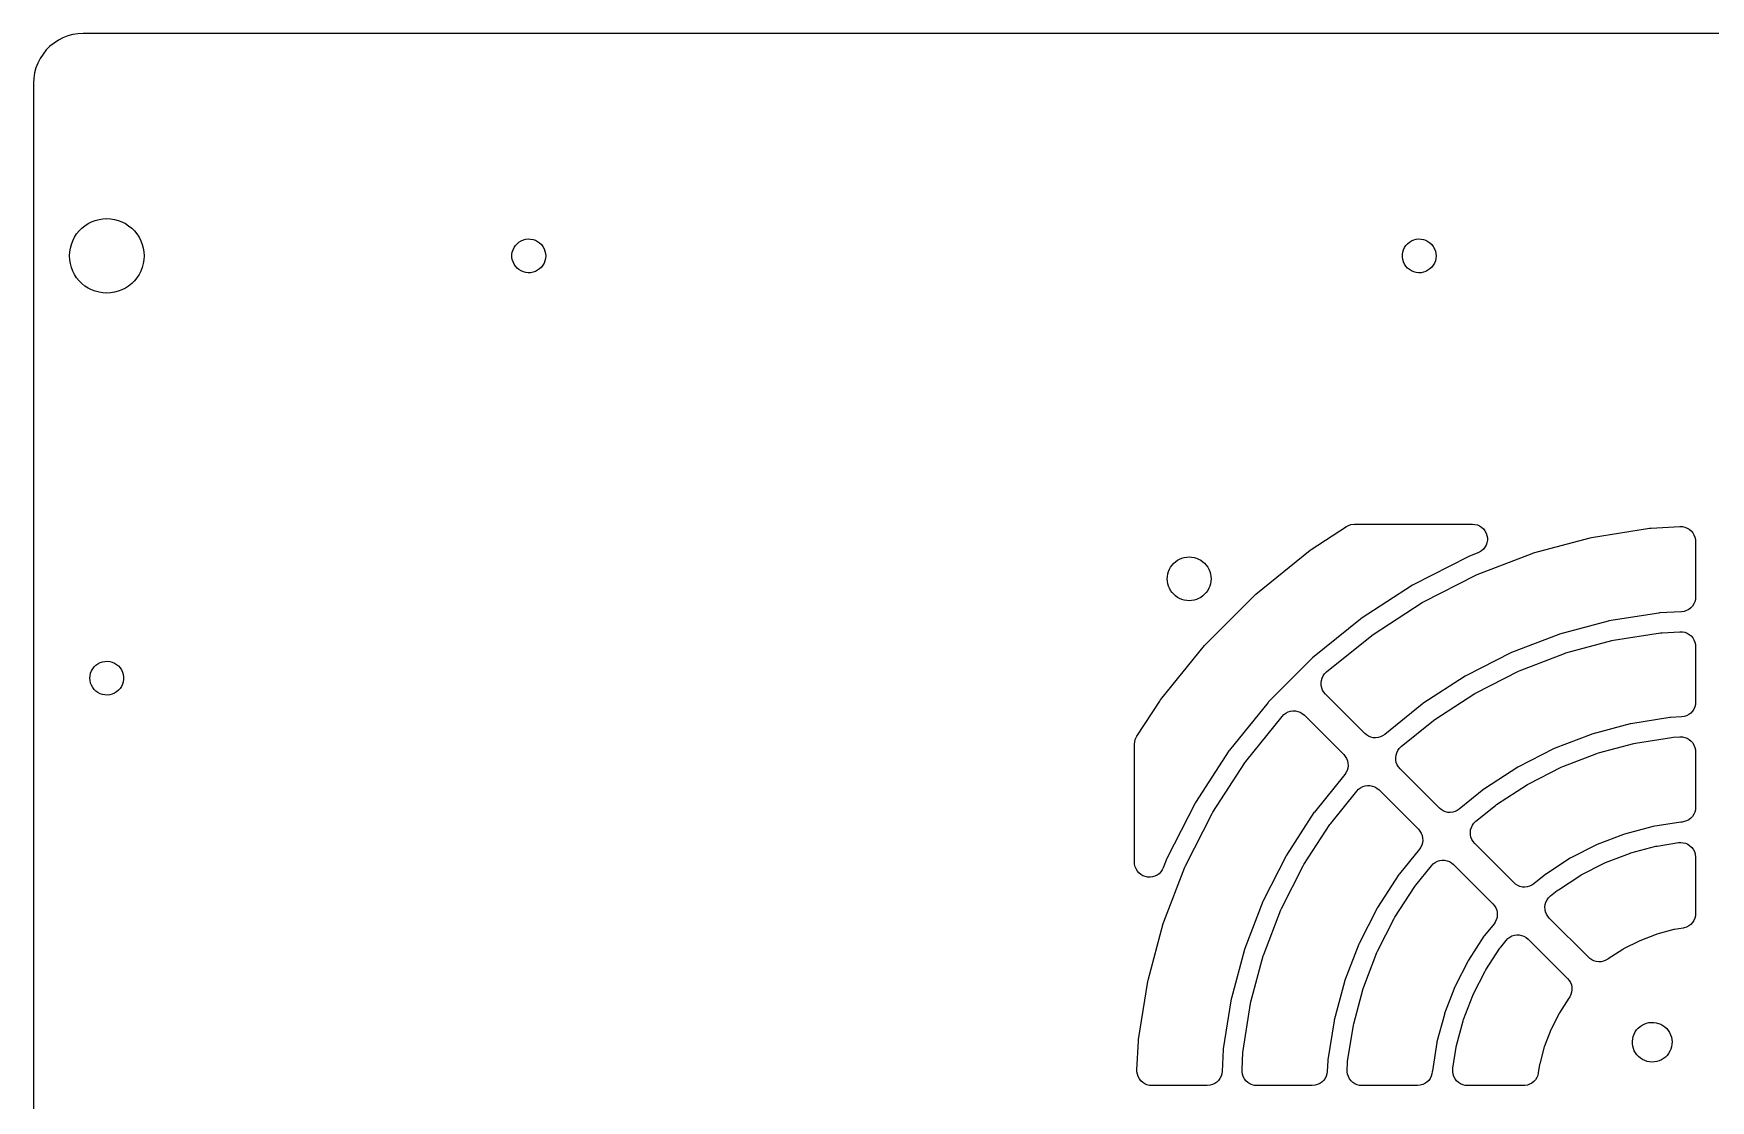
# Model space of a CAD drawing. Header units: metres. Extents: x -319 to 319, y -107 to 107.
# Drawn here: x -318.9 to -150, y 0 to 107.4 of the extents above; entities that cross this region are included whole.
import ezdxf

# ---------------------------------------------------------------- set-up
doc = ezdxf.new("R2010")
doc.units = ezdxf.units.M

msp = doc.modelspace()

# ---------------------------------------------------------------- linework, layer by layer
for p, q in [((-316.814, 106.42), (-317.221, 106.091)), ((-316.375, 106.705), (-316.814, 106.42)), ((-315.909, 106.943), (-316.375, 106.705)), ((-315.42, 107.13), (-315.909, 106.943)), ((-314.915, 107.266), (-315.42, 107.13)), ((-314.398, 107.348), (-314.915, 107.266)), ((-313.875, 107.375), (-314.398, 107.348)), ((313.875, 107.375), (-313.875, 107.375)), ((-318.205, 104.875), (-318.443, 104.409)), ((-317.92, 105.314), (-318.205, 104.875)), ((-317.591, 105.721), (-317.92, 105.314)), ((-317.221, 106.091), (-317.591, 105.721)), ((-318.766, 103.415), (-318.848, 102.898)), ((-318.63, 103.92), (-318.766, 103.415)), ((-318.443, 104.409), (-318.63, 103.92)), ((-318.848, 102.898), (-318.875, 102.375)), ((-318.875, 102.375), (-318.875, -102.375)), ((-314.009, 87.7868), (-313.704, 88.0338)), ((-313.704, 88.0338), (-313.375, 88.2476)), ((-313.375, 88.2476), (-313.025, 88.4258)), ((-313.025, 88.4258), (-312.659, 88.5665)), ((-312.659, 88.5665), (-312.28, 88.668)), ((-312.28, 88.668), (-311.892, 88.7294)), ((-311.892, 88.7294), (-311.5, 88.75)), ((-311.5, 88.75), (-311.108, 88.7294)), ((-311.108, 88.7294), (-310.72, 88.668)), ((-310.72, 88.668), (-310.341, 88.5665)), ((-310.341, 88.5665), (-309.975, 88.4258)), ((-309.975, 88.4258), (-309.625, 88.2476)), ((-309.625, 88.2476), (-309.296, 88.0338)), ((-309.296, 88.0338), (-308.991, 87.7868)), ((-315.168, 85.7797), (-315.066, 86.1588)), ((-315.066, 86.1588), (-314.926, 86.5253)), ((-314.926, 86.5253), (-314.748, 86.875)), ((-314.748, 86.875), (-314.534, 87.2042)), ((-314.534, 87.2042), (-314.287, 87.5092)), ((-314.287, 87.5092), (-314.009, 87.7868)), ((-308.991, 87.7868), (-308.713, 87.5092)), ((-308.713, 87.5092), (-308.466, 87.2042)), ((-308.466, 87.2042), (-308.252, 86.875)), ((-308.252, 86.875), (-308.074, 86.5253)), ((-308.074, 86.5253), (-307.934, 86.1588)), ((-307.934, 86.1588), (-307.832, 85.7797)), ((-270.346, 86.039), (-270.18, 86.2238)), ((-270.18, 86.2238), (-269.989, 86.3826)), ((-269.989, 86.3826), (-269.777, 86.5119)), ((-269.777, 86.5119), (-269.549, 86.6089)), ((-269.549, 86.6089), (-269.309, 86.6717)), ((-269.309, 86.6717), (-269.062, 86.6989)), ((-269.062, 86.6989), (-268.814, 86.6898)), ((-268.814, 86.6898), (-268.57, 86.6447)), ((-268.57, 86.6447), (-268.335, 86.5646)), ((-268.335, 86.5646), (-268.114, 86.4511)), ((-268.114, 86.4511), (-267.913, 86.3067)), ((-267.913, 86.3067), (-267.734, 86.1344)), ((-267.734, 86.1344), (-267.582, 85.938)), ((-180.679, 86.039), (-180.513, 86.2238)), ((-180.513, 86.2238), (-180.322, 86.3826)), ((-180.322, 86.3826), (-180.111, 86.5119)), ((-180.111, 86.5119), (-179.882, 86.6089)), ((-179.882, 86.6089), (-179.642, 86.6717)), ((-179.642, 86.6717), (-179.395, 86.6989)), ((-179.395, 86.6989), (-179.147, 86.6898)), ((-179.147, 86.6898), (-178.903, 86.6447)), ((-178.903, 86.6447), (-178.668, 86.5646)), ((-178.668, 86.5646), (-178.448, 86.4511)), ((-178.448, 86.4511), (-178.246, 86.3067)), ((-178.246, 86.3067), (-178.067, 86.1344)), ((-178.067, 86.1344), (-177.916, 85.938)), ((-315.25, 85), (-315.229, 85.392)), ((-315.229, 84.608), (-315.25, 85)), ((-315.229, 85.392), (-315.168, 85.7797)), ((-315.168, 84.2203), (-315.229, 84.608)), ((-307.832, 85.7797), (-307.771, 85.392)), ((-307.771, 84.608), (-307.832, 84.2203)), ((-307.771, 85.392), (-307.75, 85)), ((-307.75, 85), (-307.771, 84.608)), ((-270.695, 85.1241), (-270.659, 85.3696)), ((-270.695, 84.8759), (-270.695, 85.1241)), ((-270.659, 84.6304), (-270.695, 84.8759)), ((-270.659, 85.3696), (-270.588, 85.6073)), ((-270.588, 84.3927), (-270.659, 84.6304)), ((-270.588, 85.6073), (-270.482, 85.832)), ((-270.482, 85.832), (-270.346, 86.039)), ((-267.582, 85.938), (-267.461, 85.7216)), ((-267.461, 85.7216), (-267.372, 85.4898)), ((-267.372, 84.5102), (-267.461, 84.2784)), ((-267.372, 85.4898), (-267.318, 85.2475)), ((-267.318, 84.7525), (-267.372, 84.5102)), ((-267.318, 85.2475), (-267.3, 85)), ((-267.3, 85), (-267.318, 84.7525)), ((-181.029, 85.1241), (-180.993, 85.3696)), ((-181.029, 84.8759), (-181.029, 85.1241)), ((-180.993, 84.6304), (-181.029, 84.8759)), ((-180.993, 85.3696), (-180.921, 85.6073)), ((-180.921, 84.3927), (-180.993, 84.6304)), ((-180.921, 85.6073), (-180.816, 85.832)), ((-180.816, 85.832), (-180.679, 86.039)), ((-177.916, 85.938), (-177.794, 85.7216)), ((-177.794, 85.7216), (-177.705, 85.4898)), ((-177.705, 84.5102), (-177.794, 84.2784)), ((-177.705, 85.4898), (-177.651, 85.2475)), ((-177.651, 84.7525), (-177.705, 84.5102)), ((-177.651, 85.2475), (-177.633, 85)), ((-177.633, 85), (-177.651, 84.7525)), ((-315.066, 83.8412), (-315.168, 84.2203)), ((-314.926, 83.4747), (-315.066, 83.8412)), ((-314.748, 83.125), (-314.926, 83.4747)), ((-314.534, 82.7958), (-314.748, 83.125)), ((-314.287, 82.4908), (-314.534, 82.7958)), ((-308.466, 82.7958), (-308.713, 82.4908)), ((-308.252, 83.125), (-308.466, 82.7958)), ((-308.074, 83.4747), (-308.252, 83.125)), ((-307.934, 83.8412), (-308.074, 83.4747)), ((-307.832, 84.2203), (-307.934, 83.8412)), ((-270.482, 84.168), (-270.588, 84.3927)), ((-270.346, 83.961), (-270.482, 84.168)), ((-270.18, 83.7762), (-270.346, 83.961)), ((-269.989, 83.6174), (-270.18, 83.7762)), ((-269.777, 83.4881), (-269.989, 83.6174)), ((-269.549, 83.3911), (-269.777, 83.4881)), ((-269.309, 83.3283), (-269.549, 83.3911)), ((-269.062, 83.3011), (-269.309, 83.3283)), ((-268.814, 83.3102), (-269.062, 83.3011)), ((-268.57, 83.3553), (-268.814, 83.3102)), ((-268.335, 83.4354), (-268.57, 83.3553)), ((-268.114, 83.5489), (-268.335, 83.4354)), ((-267.913, 83.6933), (-268.114, 83.5489)), ((-267.734, 83.8656), (-267.913, 83.6933)), ((-267.582, 84.062), (-267.734, 83.8656)), ((-267.461, 84.2784), (-267.582, 84.062)), ((-180.816, 84.168), (-180.921, 84.3927)), ((-180.679, 83.961), (-180.816, 84.168)), ((-180.513, 83.7762), (-180.679, 83.961)), ((-180.322, 83.6174), (-180.513, 83.7762)), ((-180.111, 83.4881), (-180.322, 83.6174)), ((-179.882, 83.3911), (-180.111, 83.4881)), ((-179.642, 83.3283), (-179.882, 83.3911)), ((-179.395, 83.3011), (-179.642, 83.3283)), ((-179.147, 83.3102), (-179.395, 83.3011)), ((-178.903, 83.3553), (-179.147, 83.3102)), ((-178.668, 83.4354), (-178.903, 83.3553)), ((-178.448, 83.5489), (-178.668, 83.4354)), ((-178.246, 83.6933), (-178.448, 83.5489)), ((-178.067, 83.8656), (-178.246, 83.6933)), ((-177.916, 84.062), (-178.067, 83.8656)), ((-177.794, 84.2784), (-177.916, 84.062)), ((-314.009, 82.2132), (-314.287, 82.4908)), ((-313.704, 81.9662), (-314.009, 82.2132)), ((-313.375, 81.7524), (-313.704, 81.9662)), ((-313.025, 81.5742), (-313.375, 81.7524)), ((-312.659, 81.4335), (-313.025, 81.5742)), ((-312.28, 81.3319), (-312.659, 81.4335)), ((-311.892, 81.2705), (-312.28, 81.3319)), ((-311.5, 81.25), (-311.892, 81.2705)), ((-311.108, 81.2705), (-311.5, 81.25)), ((-310.72, 81.3319), (-311.108, 81.2705)), ((-310.341, 81.4335), (-310.72, 81.3319)), ((-309.975, 81.5742), (-310.341, 81.4335)), ((-309.625, 81.7524), (-309.975, 81.5742)), ((-309.296, 81.9662), (-309.625, 81.7524)), ((-308.991, 82.2132), (-309.296, 81.9662)), ((-308.713, 82.4908), (-308.991, 82.2132)), ((-190.197, 55.4605), (-186.659, 57.758)), ((-186.659, 57.758), (-186.441, 57.8753)), ((-186.441, 57.8753), (-186.207, 57.9551)), ((-186.207, 57.9551), (-185.843, 58)), ((-185.843, 58), (-173.962, 58)), ((-173.962, 58), (-173.715, 57.9795)), ((-173.715, 57.9795), (-173.475, 57.9187)), ((-173.475, 57.9187), (-173.248, 57.8192)), ((-173.248, 57.8192), (-173.041, 57.6837)), ((-173.041, 57.6837), (-172.859, 57.5159)), ((-172.859, 57.5159), (-172.706, 57.3204)), ((-161.964, 56.6633), (-156.132, 57.5871)), ((-156.132, 57.5871), (-155.975, 57.6035)), ((-155.975, 57.6035), (-153.079, 57.7553)), ((-153.079, 57.7553), (-152.831, 57.7478)), ((-152.831, 57.7478), (-152.588, 57.6996)), ((-152.588, 57.6996), (-152.356, 57.6121)), ((-152.356, 57.6121), (-152.142, 57.4877)), ((-152.142, 57.4877), (-151.951, 57.3297)), ((-172.706, 57.3204), (-172.588, 57.1025)), ((-172.588, 55.8975), (-172.706, 55.6796)), ((-172.588, 57.1025), (-172.508, 56.8682)), ((-172.508, 56.1318), (-172.588, 55.8975)), ((-172.508, 56.8682), (-172.467, 56.6239)), ((-172.467, 56.3761), (-172.508, 56.1318)), ((-172.467, 56.6239), (-172.467, 56.3761)), ((-167.821, 55.1024), (-162.118, 56.6307)), ((-162.118, 56.6307), (-161.964, 56.6633)), ((-151.951, 57.3297), (-151.789, 57.1424)), ((-151.789, 57.1424), (-151.66, 56.931)), ((-151.66, 56.931), (-151.567, 56.7012)), ((-151.567, 56.7012), (-151.514, 56.4593)), ((-151.514, 56.4593), (-151.5, 56.2574)), ((-151.5, 56.2574), (-151.5, 50.6782)), ((-204.223, 53.8738), (-204.058, 54.0581)), ((-204.058, 54.0581), (-203.874, 54.2227)), ((-203.874, 54.2227), (-203.672, 54.3657)), ((-203.672, 54.3657), (-203.456, 54.4852)), ((-203.456, 54.4852), (-203.228, 54.5798)), ((-203.228, 54.5798), (-202.99, 54.6482)), ((-202.99, 54.6482), (-202.747, 54.6896)), ((-202.747, 54.6896), (-202.5, 54.7035)), ((-202.5, 54.7035), (-202.253, 54.6896)), ((-202.253, 54.6896), (-202.01, 54.6482)), ((-202.01, 54.6482), (-201.772, 54.5798)), ((-201.772, 54.5798), (-201.544, 54.4852)), ((-201.544, 54.4852), (-201.328, 54.3657)), ((-201.328, 54.3657), (-201.126, 54.2227)), ((-201.126, 54.2227), (-200.942, 54.0581)), ((-200.942, 54.0581), (-200.777, 53.8738)), ((-195.774, 50.9548), (-190.324, 55.3682)), ((-190.324, 55.3682), (-190.197, 55.4605)), ((-174.405, 54.7187), (-179.923, 51.9072)), ((-174.334, 54.7507), (-174.405, 54.7187)), ((-173.425, 55.0996), (-174.334, 54.7507)), ((-173.483, 52.9377), (-167.971, 55.0539)), ((-173.248, 55.1808), (-173.425, 55.0996)), ((-173.041, 55.3163), (-173.248, 55.1808)), ((-172.859, 55.4841), (-173.041, 55.3163)), ((-172.706, 55.6796), (-172.859, 55.4841)), ((-167.971, 55.0539), (-167.821, 55.1024)), ((-204.703, 52.5), (-204.69, 52.7467)), ((-204.69, 52.2533), (-204.703, 52.5)), ((-204.69, 52.7467), (-204.648, 52.9903)), ((-204.648, 52.9903), (-204.58, 53.2278)), ((-204.58, 53.2278), (-204.485, 53.456)), ((-204.485, 53.456), (-204.366, 53.6723)), ((-204.366, 53.6723), (-204.223, 53.8738)), ((-200.777, 53.8738), (-200.634, 53.6723)), ((-200.634, 53.6723), (-200.515, 53.456)), ((-200.515, 53.456), (-200.42, 53.2278)), ((-200.42, 53.2278), (-200.352, 52.9903)), ((-200.352, 52.9903), (-200.31, 52.7467)), ((-200.31, 52.7467), (-200.297, 52.5)), ((-200.297, 52.5), (-200.31, 52.2533)), ((-178.888, 50.193), (-173.627, 52.8738)), ((-173.627, 52.8738), (-173.483, 52.9377)), ((-204.648, 52.0097), (-204.69, 52.2533)), ((-204.58, 51.7722), (-204.648, 52.0097)), ((-204.485, 51.5439), (-204.58, 51.7722)), ((-204.366, 51.3277), (-204.485, 51.5439)), ((-204.223, 51.1262), (-204.366, 51.3277)), ((-204.058, 50.9419), (-204.223, 51.1262)), ((-203.874, 50.7773), (-204.058, 50.9419)), ((-203.672, 50.6343), (-203.874, 50.7773)), ((-201.126, 50.7773), (-201.328, 50.6343)), ((-200.942, 50.9419), (-201.126, 50.7773)), ((-200.777, 51.1262), (-200.942, 50.9419)), ((-200.85, 45.8911), (-195.891, 50.8497)), ((-200.634, 51.3277), (-200.777, 51.1262)), ((-200.515, 51.5439), (-200.634, 51.3277)), ((-200.42, 51.7722), (-200.515, 51.5439)), ((-200.352, 52.0097), (-200.42, 51.7722)), ((-200.31, 52.2533), (-200.352, 52.0097)), ((-195.891, 50.8497), (-195.774, 50.9548)), ((-179.991, 51.868), (-185.185, 48.495)), ((-179.923, 51.9072), (-179.991, 51.868)), ((-151.5, 50.6782), (-151.52, 50.4313)), ((-203.456, 50.5147), (-203.672, 50.6343)), ((-203.228, 50.4202), (-203.456, 50.5147)), ((-202.99, 50.3518), (-203.228, 50.4202)), ((-202.747, 50.3104), (-202.99, 50.3518)), ((-202.5, 50.2965), (-202.747, 50.3104)), ((-202.253, 50.3104), (-202.5, 50.2965)), ((-202.01, 50.3518), (-202.253, 50.3104)), ((-201.772, 50.4202), (-202.01, 50.3518)), ((-201.544, 50.5147), (-201.772, 50.4202)), ((-201.328, 50.6343), (-201.544, 50.5147)), ((-183.977, 46.8984), (-179.024, 50.1145)), ((-179.024, 50.1145), (-178.888, 50.193)), ((-155.195, 49.0569), (-160.218, 48.2614)), ((-155.117, 49.0651), (-155.195, 49.0569)), ((-152.921, 49.1802), (-155.117, 49.0651)), ((-152.632, 49.2241), (-152.921, 49.1802)), ((-152.397, 49.3045), (-152.632, 49.2241)), ((-152.18, 49.4224), (-152.397, 49.3045)), ((-151.984, 49.5746), (-152.18, 49.4224)), ((-151.816, 49.7568), (-151.984, 49.5746)), ((-151.681, 49.9642), (-151.816, 49.7568)), ((-151.581, 50.1911), (-151.681, 49.9642)), ((-151.52, 50.4313), (-151.581, 50.1911)), ((-185.249, 48.4489), (-190.062, 44.5514)), ((-185.185, 48.495), (-185.249, 48.4489)), ((-160.295, 48.2451), (-165.207, 46.929)), ((-160.218, 48.2614), (-160.295, 48.2451)), ((-205.368, 40.3243), (-200.955, 45.7745)), ((-200.955, 45.7745), (-200.85, 45.8911)), ((-188.656, 43.12), (-184.104, 46.8061)), ((-184.104, 46.8061), (-183.977, 46.8984)), ((-165.282, 46.9047), (-170.029, 45.0823)), ((-165.207, 46.929), (-165.282, 46.9047)), ((-164.551, 45.037), (-159.917, 46.2786)), ((-159.917, 46.2786), (-159.764, 46.3113)), ((-159.764, 46.3113), (-155.025, 47.0618)), ((-155.025, 47.0618), (-154.869, 47.0782)), ((-154.869, 47.0782), (-153.079, 47.172)), ((-153.079, 47.172), (-152.831, 47.1645)), ((-152.831, 47.1645), (-152.588, 47.1163)), ((-152.588, 47.1163), (-152.356, 47.0288)), ((-152.356, 47.0288), (-152.142, 46.9044)), ((-152.142, 46.9044), (-151.951, 46.7463)), ((-151.951, 46.7463), (-151.789, 46.5591)), ((-151.789, 46.5591), (-151.66, 46.3477)), ((-151.66, 46.3477), (-151.567, 46.1179)), ((-151.567, 46.1179), (-151.514, 45.876)), ((-151.514, 45.876), (-151.5, 45.6741)), ((-151.5, 45.6741), (-151.5, 40.0948)), ((-312.587, 43.8067), (-312.386, 43.9511)), ((-312.386, 43.9511), (-312.165, 44.0646)), ((-312.165, 44.0646), (-311.93, 44.1447)), ((-311.93, 44.1447), (-311.686, 44.1898)), ((-311.686, 44.1898), (-311.438, 44.1989)), ((-311.438, 44.1989), (-311.191, 44.1717)), ((-311.191, 44.1717), (-310.951, 44.1089)), ((-310.951, 44.1089), (-310.723, 44.0119)), ((-310.723, 44.0119), (-310.511, 43.8826)), ((-190.12, 44.4989), (-194.499, 40.1199)), ((-190.062, 44.5514), (-190.12, 44.4989)), ((-170.101, 45.0504), (-174.632, 42.7418)), ((-170.029, 45.0823), (-170.101, 45.0504)), ((-169.179, 43.2693), (-164.7, 44.9885)), ((-164.7, 44.9885), (-164.551, 45.037)), ((-313.2, 42.5), (-313.182, 42.7475)), ((-313.182, 42.2525), (-313.2, 42.5)), ((-313.182, 42.7475), (-313.128, 42.9898)), ((-313.128, 42.0102), (-313.182, 42.2525)), ((-313.128, 42.9898), (-313.039, 43.2216)), ((-313.039, 43.2216), (-312.918, 43.438)), ((-312.918, 43.438), (-312.766, 43.6344)), ((-312.766, 43.6344), (-312.587, 43.8067)), ((-310.511, 43.8826), (-310.32, 43.7238)), ((-310.32, 43.7238), (-310.154, 43.539)), ((-310.154, 43.539), (-310.018, 43.332)), ((-310.018, 43.332), (-309.912, 43.1073)), ((-309.912, 43.1073), (-309.841, 42.8696)), ((-309.841, 42.8696), (-309.805, 42.6241)), ((-309.805, 42.3759), (-309.841, 42.1304)), ((-309.805, 42.6241), (-309.805, 42.3759)), ((-189.21, 42.0162), (-189.18, 42.2621)), ((-189.18, 42.2621), (-189.109, 42.4995)), ((-189.109, 42.4995), (-189, 42.7221)), ((-189, 42.7221), (-188.856, 42.9237)), ((-188.856, 42.9237), (-188.656, 43.12)), ((-174.7, 42.7025), (-178.964, 39.9329)), ((-174.632, 42.7418), (-174.7, 42.7025)), ((-173.597, 41.0276), (-169.322, 43.2054)), ((-169.322, 43.2054), (-169.179, 43.2693)), ((-313.039, 41.7784), (-313.128, 42.0102)), ((-312.918, 41.562), (-313.039, 41.7784)), ((-312.766, 41.3656), (-312.918, 41.562)), ((-312.587, 41.1933), (-312.766, 41.3656)), ((-312.386, 41.0489), (-312.587, 41.1933)), ((-312.165, 40.9354), (-312.386, 41.0489)), ((-311.93, 40.8553), (-312.165, 40.9354)), ((-311.686, 40.8102), (-311.93, 40.8553)), ((-311.438, 40.8011), (-311.686, 40.8102)), ((-311.191, 40.8283), (-311.438, 40.8011)), ((-310.951, 40.8911), (-311.191, 40.8283)), ((-310.723, 40.9881), (-310.951, 40.8911)), ((-310.511, 41.1174), (-310.723, 40.9881)), ((-310.32, 41.2762), (-310.511, 41.1174)), ((-310.154, 41.461), (-310.32, 41.2762)), ((-310.018, 41.668), (-310.154, 41.461)), ((-309.912, 41.8927), (-310.018, 41.668)), ((-309.841, 42.1304), (-309.912, 41.8927)), ((-189.2, 41.7687), (-189.21, 42.0162)), ((-189.149, 41.5262), (-189.2, 41.7687)), ((-189.059, 41.2955), (-189.149, 41.5262)), ((-188.932, 41.0826), (-189.059, 41.2955)), ((-188.772, 40.8936), (-188.932, 41.0826)), ((-184.811, 36.9322), (-188.772, 40.8936)), ((-177.756, 38.3363), (-173.732, 40.9491)), ((-173.732, 40.9491), (-173.597, 41.0276)), ((-207.758, 36.6595), (-205.461, 40.1973)), ((-205.461, 40.1973), (-205.368, 40.3243)), ((-194.551, 40.0616), (-198.449, 35.2486)), ((-194.499, 40.1199), (-194.551, 40.0616)), ((-192.949, 38.8346), (-192.75, 38.983)), ((-192.75, 38.983), (-192.53, 39.0966)), ((-192.53, 39.0966), (-192.294, 39.1726)), ((-192.294, 39.1726), (-192.049, 39.2086)), ((-192.049, 39.2086), (-191.802, 39.2038)), ((-191.802, 39.2038), (-191.558, 39.1584)), ((-191.558, 39.1584), (-191.325, 39.0734)), ((-191.325, 39.0734), (-191.11, 38.9513)), ((-191.11, 38.9513), (-190.894, 38.7723)), ((-179.028, 39.8868), (-182.806, 36.8271)), ((-178.964, 39.9329), (-179.028, 39.8868)), ((-151.984, 38.9912), (-152.18, 38.8391)), ((-151.816, 39.1735), (-151.984, 38.9912)), ((-151.681, 39.3809), (-151.816, 39.1735)), ((-151.581, 39.6078), (-151.681, 39.3809)), ((-151.52, 39.8479), (-151.581, 39.6078)), ((-151.5, 40.0948), (-151.52, 39.8479)), ((-196.806, 34.1036), (-193.12, 38.6556)), ((-193.12, 38.6556), (-192.949, 38.8346)), ((-190.894, 38.7723), (-186.932, 34.8109)), ((-181.141, 35.6055), (-177.883, 38.244)), ((-177.883, 38.244), (-177.756, 38.3363)), ((-158.095, 37.893), (-161.936, 36.8637)), ((-158.018, 37.9094), (-158.095, 37.893)), ((-154.089, 38.5316), (-158.018, 37.9094)), ((-154.011, 38.5398), (-154.089, 38.5316)), ((-152.921, 38.5969), (-154.011, 38.5398)), ((-152.632, 38.6407), (-152.921, 38.5969)), ((-152.397, 38.7212), (-152.632, 38.6407)), ((-152.18, 38.8391), (-152.397, 38.7212)), ((-208, 35.8425), (-207.98, 36.0894)), ((-208, 23.9621), (-208, 35.8425)), ((-207.98, 36.0894), (-207.919, 36.3296)), ((-207.919, 36.3296), (-207.758, 36.6595)), ((-184.649, 36.7916), (-184.811, 36.9322)), ((-184.439, 36.6601), (-184.649, 36.7916)), ((-184.21, 36.565), (-184.439, 36.6601)), ((-183.969, 36.5089), (-184.21, 36.565)), ((-183.721, 36.4931), (-183.969, 36.5089)), ((-183.475, 36.5184), (-183.721, 36.4931)), ((-183.236, 36.5838), (-183.475, 36.5184)), ((-183.011, 36.6877), (-183.236, 36.5838)), ((-182.806, 36.8271), (-183.011, 36.6877)), ((-181.342, 35.4093), (-181.141, 35.6055)), ((-162.011, 36.8393), (-165.724, 35.414)), ((-161.936, 36.8637), (-162.011, 36.8393)), ((-161.28, 34.9717), (-157.717, 35.9265)), ((-157.717, 35.9265), (-157.563, 35.9592)), ((-157.563, 35.9592), (-153.919, 36.5364)), ((-153.919, 36.5364), (-153.763, 36.5528)), ((-153.763, 36.5528), (-153.078, 36.5887)), ((-153.078, 36.5887), (-152.831, 36.5811)), ((-152.831, 36.5811), (-152.588, 36.533)), ((-152.588, 36.533), (-152.356, 36.4455)), ((-152.356, 36.4455), (-152.142, 36.321)), ((-152.142, 36.321), (-151.951, 36.163)), ((-151.951, 36.163), (-151.789, 35.9757)), ((-151.789, 35.9757), (-151.66, 35.7643)), ((-151.66, 35.7643), (-151.567, 35.5345)), ((-151.567, 35.5345), (-151.514, 35.2926)), ((-198.495, 35.1852), (-201.868, 29.9912)), ((-200.114, 29.0243), (-196.898, 33.9766)), ((-198.449, 35.2486), (-198.495, 35.1852)), ((-196.898, 33.9766), (-196.806, 34.1036)), ((-186.932, 34.8109), (-186.772, 34.6219)), ((-186.772, 34.6219), (-186.645, 34.409)), ((-186.645, 34.409), (-186.555, 34.1783)), ((-186.555, 34.1783), (-186.504, 33.9358)), ((-186.504, 33.9358), (-186.494, 33.6883)), ((-181.696, 34.5018), (-181.665, 34.7476)), ((-181.686, 34.2543), (-181.696, 34.5018)), ((-181.635, 34.0118), (-181.686, 34.2543)), ((-181.665, 34.7476), (-181.595, 34.9851)), ((-181.545, 33.781), (-181.635, 34.0118)), ((-181.595, 34.9851), (-181.486, 35.2076)), ((-181.418, 33.5682), (-181.545, 33.781)), ((-181.486, 35.2076), (-181.342, 35.4093)), ((-165.796, 35.382), (-169.34, 33.5763)), ((-165.724, 35.414), (-165.796, 35.382)), ((-164.874, 33.601), (-161.43, 34.9232)), ((-161.43, 34.9232), (-161.28, 34.9717)), ((-151.514, 35.2926), (-151.5, 35.0907)), ((-151.5, 35.0907), (-151.5, 29.5115)), ((-186.827, 32.8063), (-189.887, 29.0279)), ((-186.704, 32.9824), (-186.827, 32.8063)), ((-186.595, 33.205), (-186.704, 32.9824)), ((-186.525, 33.4424), (-186.595, 33.205)), ((-186.494, 33.6883), (-186.525, 33.4424)), ((-181.258, 33.3792), (-181.418, 33.5682)), ((-177.296, 29.4178), (-181.258, 33.3792)), ((-169.408, 33.5371), (-172.744, 31.3708)), ((-169.34, 33.5763), (-169.408, 33.5371)), ((-168.305, 31.8621), (-165.018, 33.5371)), ((-165.018, 33.5371), (-164.874, 33.601)), ((-188.244, 27.8829), (-185.606, 31.1411)), ((-185.606, 31.1411), (-185.434, 31.3201)), ((-185.434, 31.3201), (-185.236, 31.4685)), ((-185.236, 31.4685), (-185.016, 31.5822)), ((-185.016, 31.5822), (-184.78, 31.6581)), ((-184.78, 31.6581), (-184.535, 31.6942)), ((-184.535, 31.6942), (-184.287, 31.6894)), ((-184.287, 31.6894), (-184.044, 31.6439)), ((-184.044, 31.6439), (-183.811, 31.559)), ((-183.811, 31.559), (-183.595, 31.4369)), ((-183.595, 31.4369), (-183.379, 31.2578)), ((-183.379, 31.2578), (-179.418, 27.2964)), ((-172.807, 31.3246), (-175.292, 29.3127)), ((-172.744, 31.3708), (-172.807, 31.3246)), ((-171.535, 29.7742), (-168.441, 31.7836)), ((-168.441, 31.7836), (-168.305, 31.8621)), ((-201.907, 29.9233), (-204.719, 24.4054)), ((-202.874, 23.6268), (-200.193, 28.8883)), ((-201.868, 29.9912), (-201.907, 29.9233)), ((-200.193, 28.8883), (-200.114, 29.0243)), ((-189.933, 28.9644), (-192.703, 24.6995)), ((-189.887, 29.0279), (-189.933, 28.9644)), ((-177.134, 29.2772), (-177.296, 29.4178)), ((-176.924, 29.1457), (-177.134, 29.2772)), ((-176.695, 29.0506), (-176.924, 29.1457)), ((-176.454, 28.9944), (-176.695, 29.0506)), ((-176.207, 28.9787), (-176.454, 28.9944)), ((-175.96, 29.0039), (-176.207, 28.9787)), ((-175.721, 29.0694), (-175.96, 29.0039)), ((-175.497, 29.1732), (-175.721, 29.0694)), ((-175.292, 29.3127), (-175.497, 29.1732)), ((-173.627, 28.0911), (-171.662, 29.6819)), ((-171.662, 29.6819), (-171.535, 29.7742)), ((-151.681, 28.7976), (-151.816, 28.5902)), ((-151.581, 29.0244), (-151.681, 28.7976)), ((-151.52, 29.2646), (-151.581, 29.0244)), ((-151.5, 29.5115), (-151.52, 29.2646)), ((-190.949, 23.7325), (-188.336, 27.7558)), ((-188.336, 27.7558), (-188.244, 27.8829)), ((-179.418, 27.2964), (-179.258, 27.1074)), ((-179.258, 27.1074), (-179.131, 26.8946)), ((-174.181, 26.9873), (-174.151, 27.2332)), ((-174.151, 27.2332), (-174.08, 27.4706)), ((-174.08, 27.4706), (-173.971, 27.6932)), ((-173.971, 27.6932), (-173.827, 27.8948)), ((-173.827, 27.8948), (-173.627, 28.0911)), ((-155.894, 27.5409), (-158.666, 26.7983)), ((-155.817, 27.5573), (-155.894, 27.5409)), ((-152.983, 28.0062), (-155.817, 27.5573)), ((-152.866, 28.0185), (-152.983, 28.0062)), ((-152.632, 28.0574), (-152.866, 28.0219)), ((-152.866, 28.0219), (-152.866, 28.0185)), ((-152.397, 28.1378), (-152.632, 28.0574)), ((-152.18, 28.2557), (-152.397, 28.1378)), ((-151.984, 28.4079), (-152.18, 28.2557)), ((-151.816, 28.5902), (-151.984, 28.4079)), ((-179.19, 25.468), (-179.313, 25.2918)), ((-179.081, 25.6905), (-179.19, 25.468)), ((-179.131, 26.8946), (-179.041, 26.6638)), ((-179.01, 25.928), (-179.081, 25.6905)), ((-179.041, 26.6638), (-178.99, 26.4213)), ((-178.98, 26.1738), (-179.01, 25.928)), ((-178.99, 26.4213), (-178.98, 26.1738)), ((-174.171, 26.7398), (-174.181, 26.9873)), ((-174.12, 26.4973), (-174.171, 26.7398)), ((-174.03, 26.2666), (-174.12, 26.4973)), ((-173.904, 26.0537), (-174.03, 26.2666)), ((-173.743, 25.8647), (-173.904, 26.0537)), ((-169.782, 21.9033), (-173.743, 25.8647)), ((-161.491, 25.7137), (-164.048, 24.4109)), ((-161.42, 25.7456), (-161.491, 25.7137)), ((-158.741, 26.774), (-161.42, 25.7456)), ((-158.666, 26.7983), (-158.741, 26.774)), ((-158.01, 24.9063), (-155.516, 25.5745)), ((-155.516, 25.5745), (-155.363, 25.6071)), ((-155.363, 25.6071), (-153.235, 25.9442)), ((-153.235, 25.9442), (-152.988, 25.9626)), ((-152.988, 25.9626), (-152.741, 25.9401)), ((-152.741, 25.9401), (-152.501, 25.8773)), ((-152.501, 25.8773), (-152.275, 25.7759)), ((-152.275, 25.7759), (-152.069, 25.6387)), ((-152.069, 25.6387), (-151.888, 25.4694)), ((-151.888, 25.4694), (-151.738, 25.2727)), ((-207.987, 23.7684), (-208, 23.9621)), ((-207.935, 23.5262), (-207.987, 23.7684)), ((-204.751, 24.3336), (-205.1, 23.4246)), ((-204.719, 24.4054), (-204.751, 24.3336)), ((-192.742, 24.6316), (-195.05, 20.1008)), ((-192.703, 24.6995), (-192.742, 24.6316)), ((-191.028, 23.5965), (-190.949, 23.7325)), ((-179.313, 25.2918), (-181.325, 22.8073)), ((-178.091, 23.6267), (-177.92, 23.8057)), ((-177.92, 23.8057), (-177.721, 23.9541)), ((-177.721, 23.9541), (-177.501, 24.0677)), ((-177.501, 24.0677), (-177.265, 24.1437)), ((-177.265, 24.1437), (-177.02, 24.1797)), ((-177.02, 24.1797), (-176.773, 24.1749)), ((-176.773, 24.1749), (-176.529, 24.1295)), ((-176.529, 24.1295), (-176.296, 24.0445)), ((-176.296, 24.0445), (-176.081, 23.9224)), ((-176.081, 23.9224), (-175.865, 23.7434)), ((-175.865, 23.7434), (-171.903, 19.782)), ((-164.116, 24.3717), (-166.523, 22.8087)), ((-164.048, 24.4109), (-164.116, 24.3717)), ((-163.013, 22.6967), (-160.713, 23.8688)), ((-160.713, 23.8688), (-160.57, 23.9326)), ((-160.57, 23.9326), (-158.159, 24.8578)), ((-158.159, 24.8578), (-158.01, 24.9063)), ((-151.738, 25.2727), (-151.621, 25.0538)), ((-151.621, 25.0538), (-151.543, 24.8189)), ((-151.543, 24.8189), (-151.5, 24.4627)), ((-151.5, 24.4627), (-151.5, 18.8217)), ((-207.844, 23.2959), (-207.935, 23.5262)), ((-207.716, 23.0838), (-207.844, 23.2959)), ((-207.555, 22.8956), (-207.716, 23.0838)), ((-207.365, 22.7366), (-207.555, 22.8956)), ((-207.151, 22.6109), (-207.365, 22.7366)), ((-206.92, 22.5221), (-207.151, 22.6109)), ((-206.677, 22.4726), (-206.92, 22.5221)), ((-206.43, 22.4638), (-206.677, 22.4726)), ((-206.184, 22.4958), (-206.43, 22.4638)), ((-205.947, 22.5677), (-206.184, 22.4958)), ((-205.725, 22.6778), (-205.947, 22.5677)), ((-205.524, 22.8228), (-205.725, 22.6778)), ((-205.35, 22.999), (-205.524, 22.8228)), ((-205.207, 23.2014), (-205.35, 22.999)), ((-205.1, 23.4246), (-205.207, 23.2014)), ((-205.054, 17.9705), (-202.938, 23.4834)), ((-202.938, 23.4834), (-202.874, 23.6268)), ((-193.205, 19.3223), (-191.028, 23.5965)), ((-181.371, 22.7437), (-183.537, 19.408)), ((-181.325, 22.8073), (-181.371, 22.7437)), ((-179.682, 21.6622), (-178.091, 23.6267)), ((-166.586, 22.7626), (-167.777, 21.7982)), ((-166.523, 22.8087), (-166.586, 22.7626)), ((-165.314, 21.2121), (-163.149, 22.6181)), ((-163.149, 22.6181), (-163.013, 22.6967)), ((-181.784, 18.4409), (-179.774, 21.5352)), ((-179.774, 21.5352), (-179.682, 21.6622)), ((-169.62, 21.7627), (-169.782, 21.9033)), ((-169.41, 21.6312), (-169.62, 21.7627)), ((-169.181, 21.5361), (-169.41, 21.6312)), ((-168.94, 21.4799), (-169.181, 21.5361)), ((-168.692, 21.4642), (-168.94, 21.4799)), ((-168.446, 21.4894), (-168.692, 21.4642)), ((-168.207, 21.5549), (-168.446, 21.4894)), ((-167.982, 21.6588), (-168.207, 21.5549)), ((-167.777, 21.7982), (-167.982, 21.6588)), ((-166.457, 20.1787), (-166.313, 20.3803)), ((-166.313, 20.3803), (-166.112, 20.5766)), ((-166.112, 20.5766), (-165.441, 21.1198)), ((-165.441, 21.1198), (-165.314, 21.2121)), ((-195.082, 20.029), (-196.905, 15.2816)), ((-195.05, 20.1008), (-195.082, 20.029)), ((-194.989, 14.7001), (-193.269, 19.1789)), ((-193.269, 19.1789), (-193.205, 19.3223)), ((-183.576, 19.34), (-185.382, 15.796)), ((-183.537, 19.408), (-183.576, 19.34)), ((-171.903, 19.782), (-171.743, 19.5929)), ((-171.743, 19.5929), (-171.616, 19.3801)), ((-171.616, 19.3801), (-171.526, 19.1493)), ((-171.526, 19.1493), (-171.475, 18.9068)), ((-171.465, 18.6593), (-171.496, 18.4135)), ((-171.475, 18.9068), (-171.465, 18.6593)), ((-166.667, 19.4729), (-166.636, 19.7187)), ((-166.657, 19.2254), (-166.667, 19.4729)), ((-166.606, 18.9829), (-166.657, 19.2254)), ((-166.636, 19.7187), (-166.566, 19.9561)), ((-166.516, 18.7521), (-166.606, 18.9829)), ((-166.566, 19.9561), (-166.457, 20.1787)), ((-166.389, 18.5393), (-166.516, 18.7521)), ((-151.5, 18.8217), (-151.52, 18.5748)), ((-206.631, 12.1176), (-205.102, 17.8212)), ((-205.102, 17.8212), (-205.054, 17.9705)), ((-183.537, 15.0176), (-181.862, 18.305)), ((-181.862, 18.305), (-181.784, 18.4409)), ((-171.798, 17.7773), (-172.763, 16.5865)), ((-171.675, 17.9535), (-171.798, 17.7773)), ((-171.567, 18.1761), (-171.675, 17.9535)), ((-171.496, 18.4135), (-171.567, 18.1761)), ((-166.229, 18.3502), (-166.389, 18.5393)), ((-162.264, 14.3854), (-166.229, 18.3502)), ((-153.694, 17.1889), (-155.395, 16.733)), ((-153.617, 17.2052), (-153.694, 17.1889)), ((-152.765, 17.3401), (-153.617, 17.2052)), ((-152.632, 17.3676), (-152.765, 17.3401)), ((-152.397, 17.448), (-152.632, 17.3676)), ((-152.18, 17.5659), (-152.397, 17.448)), ((-151.984, 17.7181), (-152.18, 17.5659)), ((-151.816, 17.9003), (-151.984, 17.7181)), ((-151.681, 18.1077), (-151.816, 17.9003)), ((-151.581, 18.3346), (-151.681, 18.1077)), ((-151.52, 18.5748), (-151.581, 18.3346)), ((-196.929, 15.2067), (-198.245, 10.2951)), ((-196.905, 15.2816), (-196.929, 15.2067)), ((-185.414, 15.7243), (-186.839, 12.0112)), ((-185.382, 15.796), (-185.414, 15.7243)), ((-172.809, 16.523), (-174.372, 14.1162)), ((-172.763, 16.5865), (-172.809, 16.523)), ((-172.618, 13.1493), (-171.212, 15.3145)), ((-171.212, 15.3145), (-171.12, 15.4415)), ((-171.12, 15.4415), (-170.577, 16.1122)), ((-170.577, 16.1122), (-170.405, 16.2912)), ((-170.405, 16.2912), (-170.207, 16.4396)), ((-170.207, 16.4396), (-169.987, 16.5533)), ((-169.987, 16.5533), (-169.751, 16.6292)), ((-169.751, 16.6292), (-169.506, 16.6653)), ((-169.506, 16.6653), (-169.258, 16.6605)), ((-169.258, 16.6605), (-169.015, 16.615)), ((-169.015, 16.615), (-168.782, 16.53)), ((-168.782, 16.53), (-168.566, 16.4079)), ((-168.566, 16.4079), (-168.35, 16.2289)), ((-168.35, 16.2289), (-164.385, 12.264)), ((-158.825, 15.2061), (-160.302, 14.2466)), ((-158.757, 15.2455), (-158.825, 15.2061)), ((-157.187, 16.0453), (-158.757, 15.2455)), ((-157.115, 16.0773), (-157.187, 16.0453)), ((-155.47, 16.7086), (-157.115, 16.0773)), ((-155.395, 16.733), (-155.47, 16.7086)), ((-196.279, 9.91716), (-195.037, 14.5508)), ((-195.037, 14.5508), (-194.989, 14.7001)), ((-184.923, 11.4297), (-183.601, 14.8742)), ((-183.601, 14.8742), (-183.537, 15.0176)), ((-174.411, 14.0483), (-175.714, 11.4915)), ((-174.372, 14.1162), (-174.411, 14.0483)), ((-162.163, 14.2935), (-162.264, 14.3854)), ((-161.961, 14.1512), (-162.163, 14.2935)), ((-161.737, 14.0442), (-161.961, 14.1512)), ((-161.499, 13.9755), (-161.737, 14.0442)), ((-161.253, 13.9468), (-161.499, 13.9755)), ((-161.006, 13.9591), (-161.253, 13.9468)), ((-160.764, 14.0119), (-161.006, 13.9591)), ((-160.534, 14.1039), (-160.764, 14.0119)), ((-160.322, 14.2324), (-160.534, 14.1039)), ((-160.302, 14.2466), (-160.322, 14.2324)), ((-207.587, 6.1315), (-206.663, 11.964)), ((-206.663, 11.964), (-206.631, 12.1176)), ((-186.864, 11.9363), (-187.893, 8.09465)), ((-186.839, 12.0112), (-186.864, 11.9363)), ((-173.869, 10.713), (-172.697, 13.0134)), ((-172.697, 13.0134), (-172.618, 13.1493)), ((-164.385, 12.264), (-164.225, 12.075)), ((-164.225, 12.075), (-164.098, 11.8622)), ((-164.098, 11.8622), (-164.008, 11.6314)), ((-198.261, 10.2181), (-199.057, 5.1955)), ((-198.245, 10.2951), (-198.261, 10.2181)), ((-185.927, 7.71677), (-184.972, 11.2803)), ((-184.972, 11.2803), (-184.923, 11.4297)), ((-175.746, 11.4198), (-176.774, 8.74074)), ((-175.714, 11.4915), (-175.746, 11.4198)), ((-174.858, 8.15924), (-173.933, 10.5695)), ((-173.933, 10.5695), (-173.869, 10.713)), ((-164.247, 10.3024), (-165.206, 8.82471)), ((-164.232, 10.3218), (-164.247, 10.3024)), ((-164.157, 10.4356), (-164.232, 10.3218)), ((-164.049, 10.6581), (-164.157, 10.4356)), ((-163.978, 10.8956), (-164.049, 10.6581)), ((-164.008, 11.6314), (-163.958, 11.3889)), ((-163.947, 11.1414), (-163.978, 10.8956)), ((-163.958, 11.3889), (-163.947, 11.1414)), ((-197.062, 5.02524), (-196.311, 9.76358)), ((-196.311, 9.76358), (-196.279, 9.91716)), ((-176.798, 8.66583), (-177.541, 5.89426)), ((-176.774, 8.74074), (-176.798, 8.66583)), ((-165.245, 8.75652), (-166.045, 7.18683)), ((-165.206, 8.82471), (-165.245, 8.75652)), ((-187.909, 8.0177), (-188.532, 4.08925)), ((-187.893, 8.09465), (-187.909, 8.0177)), ((-186.536, 3.91898), (-185.959, 7.56319)), ((-185.959, 7.56319), (-185.927, 7.71677)), ((-175.574, 5.51637), (-174.906, 8.00992)), ((-174.906, 8.00992), (-174.858, 8.15924)), ((-166.077, 7.1151), (-166.709, 5.47032)), ((-166.045, 7.18683), (-166.077, 7.1151)), ((-157.693, 6.67093), (-157.58, 6.88963)), ((-157.58, 6.88963), (-157.44, 7.09279)), ((-157.44, 7.09279), (-157.277, 7.2773)), ((-157.277, 7.2773), (-157.093, 7.44037)), ((-157.093, 7.44037), (-156.89, 7.57953)), ((-156.89, 7.57953), (-156.671, 7.69267)), ((-156.671, 7.69267), (-156.44, 7.77808)), ((-156.44, 7.77808), (-156.2, 7.83446)), ((-156.2, 7.83446), (-155.955, 7.86095)), ((-155.955, 7.86095), (-155.709, 7.85716)), ((-155.709, 7.85716), (-155.465, 7.82314)), ((-155.465, 7.82314), (-155.228, 7.75941)), ((-155.228, 7.75941), (-154.999, 7.66693)), ((-154.999, 7.66693), (-154.784, 7.5471)), ((-154.784, 7.5471), (-154.585, 7.40175)), ((-154.585, 7.40175), (-154.406, 7.23308)), ((-154.406, 7.23308), (-154.249, 7.04364)), ((-154.249, 7.04364), (-154.116, 6.83629)), ((-154.116, 6.83629), (-154.009, 6.6142)), ((-207.755, 3.07851), (-207.604, 5.97536)), ((-207.604, 5.97536), (-207.587, 6.1315)), ((-199.065, 5.11745), (-199.18, 2.92149)), ((-199.057, 5.1955), (-199.065, 5.11745)), ((-177.557, 5.81731), (-178.006, 2.98299)), ((-177.541, 5.89426), (-177.557, 5.81731)), ((-175.944, 3.23465), (-175.607, 5.36279)), ((-175.607, 5.36279), (-175.574, 5.51637)), ((-166.733, 5.39542), (-167.189, 3.69386)), ((-166.709, 5.47032), (-166.733, 5.39542)), ((-157.861, 5.95546), (-157.834, 6.20027)), ((-157.857, 5.70924), (-157.861, 5.95546)), ((-157.823, 5.46536), (-157.857, 5.70924)), ((-157.834, 6.20027), (-157.778, 6.43997)), ((-157.759, 5.22751), (-157.823, 5.46536)), ((-157.778, 6.43997), (-157.693, 6.67093)), ((-157.667, 4.99928), (-157.759, 5.22751)), ((-153.987, 5.1694), (-154.087, 4.94415)), ((-154.009, 6.6142), (-153.931, 6.38072)), ((-153.916, 5.40518), (-153.987, 5.1694)), ((-153.931, 6.38072), (-153.882, 6.1394)), ((-153.875, 5.6479), (-153.916, 5.40518)), ((-153.882, 6.1394), (-153.863, 5.89389)), ((-153.863, 5.89389), (-153.875, 5.6479)), ((-197.172, 3.07851), (-197.078, 4.86909)), ((-197.078, 4.86909), (-197.062, 5.02524)), ((-188.54, 4.0112), (-188.597, 2.92149)), ((-188.532, 4.08925), (-188.54, 4.0112)), ((-186.589, 3.07849), (-186.553, 3.76282)), ((-186.553, 3.76282), (-186.536, 3.91898)), ((-167.205, 3.61696), (-167.34, 2.76534)), ((-167.189, 3.69386), (-167.205, 3.61696)), ((-157.547, 4.78416), (-157.667, 4.99928)), ((-157.402, 4.58539), (-157.547, 4.78416)), ((-157.233, 4.40599), (-157.402, 4.58539)), ((-157.044, 4.24869), (-157.233, 4.40599)), ((-156.836, 4.11584), (-157.044, 4.24869)), ((-156.614, 4.00949), (-156.836, 4.11584)), ((-156.381, 3.93123), (-156.614, 4.00949)), ((-156.139, 3.88226), (-156.381, 3.93123)), ((-155.894, 3.86333), (-156.139, 3.88226)), ((-155.648, 3.87469), (-155.894, 3.86333)), ((-155.405, 3.91621), (-155.648, 3.87469)), ((-155.169, 3.98724), (-155.405, 3.91621)), ((-154.944, 4.0867), (-155.169, 3.98724)), ((-154.733, 4.21309), (-154.944, 4.0867)), ((-154.539, 4.3645), (-154.733, 4.21309)), ((-154.365, 4.53862), (-154.539, 4.3645)), ((-154.213, 4.73282), (-154.365, 4.53862)), ((-154.087, 4.94415), (-154.213, 4.73282)), ((-207.752, 2.87613), (-207.755, 3.07851)), ((-207.711, 2.63177), (-207.752, 2.87613)), ((-207.631, 2.39746), (-207.711, 2.63177)), ((-207.513, 2.17958), (-207.631, 2.39746)), ((-207.361, 1.98409), (-207.513, 2.17958)), ((-207.179, 1.81628), (-207.361, 1.98409)), ((-206.971, 1.68079), (-207.179, 1.81628)), ((-199.925, 1.70303), (-200.148, 1.59669)), ((-199.721, 1.84476), (-199.925, 1.70303)), ((-199.544, 2.01799), (-199.721, 1.84476)), ((-199.398, 2.21802), (-199.544, 2.01799)), ((-199.287, 2.43936), (-199.398, 2.21802)), ((-199.214, 2.67601), (-199.287, 2.43936)), ((-199.18, 2.92149), (-199.214, 2.67601)), ((-197.169, 2.87613), (-197.172, 3.07851)), ((-197.128, 2.63177), (-197.169, 2.87613)), ((-197.048, 2.39746), (-197.128, 2.63177)), ((-196.93, 2.17958), (-197.048, 2.39746)), ((-196.778, 1.98409), (-196.93, 2.17958)), ((-196.595, 1.81628), (-196.778, 1.98409)), ((-196.388, 1.68079), (-196.595, 1.81628)), ((-189.341, 1.70303), (-189.565, 1.59668)), ((-189.138, 1.84476), (-189.341, 1.70303)), ((-188.961, 2.01799), (-189.138, 1.84476)), ((-188.815, 2.218), (-188.961, 2.01799)), ((-188.704, 2.43936), (-188.815, 2.218)), ((-188.63, 2.67601), (-188.704, 2.43936)), ((-188.597, 2.92149), (-188.63, 2.67601)), ((-186.586, 2.87613), (-186.589, 3.07849)), ((-186.545, 2.63177), (-186.586, 2.87613)), ((-186.464, 2.39746), (-186.545, 2.63177)), ((-186.346, 2.17958), (-186.464, 2.39746)), ((-186.194, 1.98409), (-186.346, 2.17958)), ((-186.012, 1.81628), (-186.194, 1.98409)), ((-185.805, 1.68079), (-186.012, 1.81628)), ((-178.758, 1.70305), (-178.982, 1.59669)), ((-178.555, 1.84477), (-178.758, 1.70305)), ((-178.378, 2.01802), (-178.555, 1.84477)), ((-178.231, 2.21805), (-178.378, 2.01802)), ((-178.12, 2.43941), (-178.231, 2.21805)), ((-178.047, 2.67604), (-178.12, 2.43941)), ((-178.021, 2.86627), (-178.047, 2.67604)), ((-178.019, 2.866), (-178.021, 2.86627)), ((-178.006, 2.98299), (-178.019, 2.866)), ((-175.958, 2.87613), (-175.944, 3.23465)), ((-175.917, 2.63177), (-175.958, 2.87613)), ((-175.836, 2.39746), (-175.917, 2.63177)), ((-175.718, 2.17958), (-175.836, 2.39746)), ((-175.566, 1.98409), (-175.718, 2.17958)), ((-175.384, 1.81628), (-175.566, 1.98409)), ((-175.177, 1.68079), (-175.384, 1.81628)), ((-167.991, 1.75107), (-168.208, 1.63136)), ((-167.797, 1.90485), (-167.991, 1.75107)), ((-167.63, 2.08849), (-167.797, 1.90485)), ((-167.497, 2.297), (-167.63, 2.08849)), ((-167.399, 2.52469), (-167.497, 2.297)), ((-167.34, 2.76534), (-167.399, 2.52469)), ((-206.744, 1.58127), (-206.971, 1.68079)), ((-206.504, 1.52046), (-206.744, 1.58127)), ((-206.257, 1.5), (-206.504, 1.52046)), ((-200.678, 1.5), (-206.257, 1.5)), ((-200.387, 1.52863), (-200.678, 1.5)), ((-200.148, 1.59669), (-200.387, 1.52863)), ((-196.161, 1.58127), (-196.388, 1.68079)), ((-195.921, 1.52046), (-196.161, 1.58127)), ((-195.674, 1.5), (-195.921, 1.52046)), ((-190.095, 1.5), (-195.674, 1.5)), ((-189.803, 1.52863), (-190.095, 1.5)), ((-189.565, 1.59668), (-189.803, 1.52863)), ((-185.578, 1.58127), (-185.805, 1.68079)), ((-185.338, 1.52046), (-185.578, 1.58127)), ((-185.091, 1.5), (-185.338, 1.52046)), ((-179.511, 1.5), (-185.091, 1.5)), ((-179.22, 1.52863), (-179.511, 1.5)), ((-178.982, 1.59669), (-179.22, 1.52863)), ((-174.95, 1.58127), (-175.177, 1.68079)), ((-174.71, 1.52046), (-174.95, 1.58127)), ((-174.463, 1.5), (-174.71, 1.52046)), ((-168.822, 1.5), (-174.463, 1.5)), ((-168.685, 1.5062), (-168.822, 1.5)), ((-168.441, 1.549), (-168.685, 1.5062)), ((-168.208, 1.63136), (-168.441, 1.549))]:
    msp.add_line(p, q)

doc.saveas('drawing.dxf')
